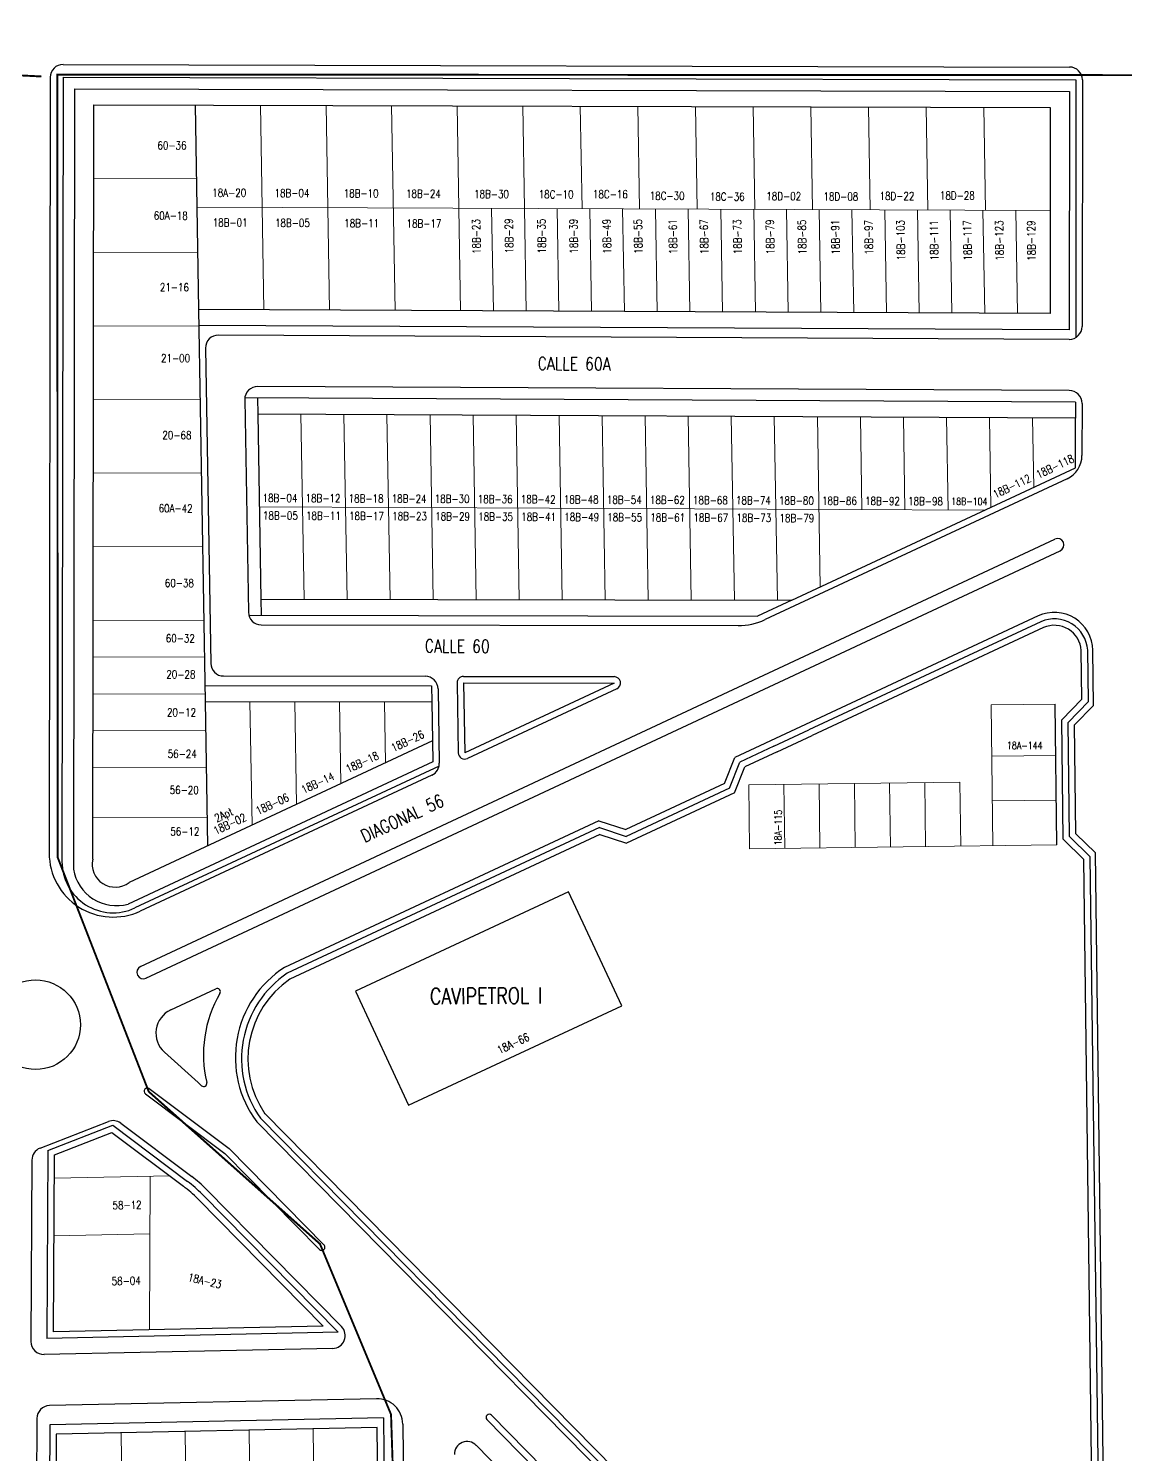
# Model space of a CAD drawing. Header units: millimetres. Extents: x 1022434 to 1024646, y 1272610 to 1274311.
# Drawn here: x 1023543.1 to 1023714.4, y 1273465.2 to 1273687.9 of the extents above; entities that cross this region are included whole.
import ezdxf
from ezdxf.enums import TextEntityAlignment as Align

# ---------------------------------------------------------------- set-up
doc = ezdxf.new("R2010")
doc.units = ezdxf.units.MM
doc.header["$MEASUREMENT"] = 0
for name, color, linetype, lineweight in [('CAB_AER_500', 3, 'Continuous', 25), ('NOMENCLATURA', 23, 'Continuous', 0), ('Planimetria_Varios', 251, 'Continuous', 0)]:
    doc.layers.add(name, color=color, linetype=linetype, lineweight=lineweight)
for name, color, linetype in [('Nombre_Barrios', 7, 'Continuous'), ('NOMEN', 251, 'Continuous'), ('PLANIMETRIA', 8, 'Continuous')]:
    doc.layers.add(name, color=color, linetype=linetype)
doc.styles.add('BARRIO', font='simplex.shx', dxfattribs={"width": 0.8, "height": 2.5})
doc.styles.add('CALLE', font='simplex.shx', dxfattribs={"width": 0.8, "height": 2})
doc.styles.add('NOMEN', font='simplex.shx', dxfattribs={"width": 0.8, "height": 1.25})

msp = doc.modelspace()

# ---------------------------------------------------------------- linework, layer by layer
at = {"layer": 'CAB_AER_500', "const_width": 0.3}
for points in [[(1023545.11, 1273680.43), (1023531.55, 1273681.13), (1023367.82, 1273681.57), (1023353.2, 1273697.71), (1023352.47, 1273834.44)], [(1023656.17, 1273331.41), (1023601.05, 1273335.73), (1023601.57, 1273414.9), (1023599.7, 1273471.43), (1023588.61, 1273498.05), (1023561.86, 1273521.85), (1023547.64, 1273558.44), (1023547.58, 1273680.73), (1023809.52, 1273680.59)]]:
    msp.add_lwpolyline(points, dxfattribs=at)
at = {"layer": 'PLANIMETRIA', "linetype": 'Continuous'}
for p, q in [((1023548.48, 1273682.31), (1023705.67, 1273681.91)), ((1023546.48, 1273680.31), (1023546.31, 1273559.81)), ((1023548.48, 1273680.31), (1023548.31, 1273557.8)), ((1023548.48, 1273680.31), (1023706.67, 1273679.9)), ((1023550.28, 1273678.5), (1023550.1, 1273556.6)), ((1023550.28, 1273678.5), (1023705.66, 1273678.11)), ((1023706.67, 1273679.9), (1023706.63, 1273639.64)), ((1023707.67, 1273679.91), (1023707.63, 1273641.37)), ((1023553.11, 1273558.17), (1023553.27, 1273676)), ((1023553.27, 1273676), (1023702.66, 1273675.61)), ((1023569.1, 1273675.95), (1023569.63, 1273644.05)), ((1023705.66, 1273678.11), (1023705.63, 1273640.87)), ((1023702.66, 1273675.61), (1023702.63, 1273643.39)), ((1023702.63, 1273643.39), (1023569.63, 1273644.05)), ((1023569.63, 1273644.05), (1023570.66, 1273582.78)), ((1023705.63, 1273640.87), (1023569.67, 1273641.55)), ((1023705.62, 1273639.37), (1023572.74, 1273640.03)), ((1023570.73, 1273638), (1023571.55, 1273588.75)), ((1023705.63, 1273631.37), (1023578.87, 1273632)), ((1023576.86, 1273629.97), (1023577.42, 1273596.74)), ((1023706.62, 1273629.57), (1023576.87, 1273630.21)), ((1023578.86, 1273630.2), (1023578.9, 1273627.7)), ((1023706.62, 1273629.57), (1023706.62, 1273627.07)), ((1023707.62, 1273629.37), (1023707.61, 1273621.21)), ((1023706.62, 1273627.07), (1023578.9, 1273627.7)), ((1023578.9, 1273627.7), (1023579.39, 1273598.77)), ((1023706.61, 1273619.3), (1023706.62, 1273627.07)), ((1023662.3, 1273598.63), (1023706.61, 1273619.3)), ((1023705.3, 1273617.59), (1023658.14, 1273595.59)), ((1023579.39, 1273598.77), (1023662.3, 1273598.63)), ((1023579.39, 1273598.76), (1023579.43, 1273596.26)), ((1023662.3, 1273598.63), (1023656.96, 1273596.14)), ((1023577.48, 1273596.27), (1023656.96, 1273596.14)), ((1023700.77, 1273596.16), (1023653.41, 1273574.07)), ((1023579.42, 1273594.77), (1023653.89, 1273594.65)), ((1023701.19, 1273595.26), (1023664.97, 1273578.36)), ((1023701.61, 1273594.35), (1023665.49, 1273577.5)), ((1023707.6, 1273583.17), (1023707.5, 1273590.78)), ((1023708.61, 1273582.77), (1023708.5, 1273590.79)), ((1023709.41, 1273582.17), (1023709.3, 1273590.8)), ((1023570.62, 1273585.28), (1023606.04, 1273585.23)), ((1023573.55, 1273586.78), (1023605.05, 1273586.73)), ((1023606.04, 1273585.23), (1023606.08, 1273582.73)), ((1023607.04, 1273584.76), (1023607.24, 1273573.15)), ((1023610.03, 1273585.7), (1023610.21, 1273574.78)), ((1023611.03, 1273586.72), (1023634.54, 1273586.68)), ((1023611.03, 1273585.72), (1023634.54, 1273585.68)), ((1023611.03, 1273585.72), (1023611.21, 1273574.8)), ((1023634.54, 1273585.68), (1023611.21, 1273574.8)), ((1023634.96, 1273584.77), (1023611.64, 1273573.89)), ((1023570.66, 1273582.78), (1023606.08, 1273582.73)), ((1023570.66, 1273582.78), (1023571.04, 1273560.25)), ((1023606.08, 1273582.73), (1023606.18, 1273576.64)), ((1023703.69, 1273560.38), (1023703.41, 1273582.38)), ((1023704.68, 1273561.28), (1023704.44, 1273579.93)), ((1023705.67, 1273561.7), (1023705.45, 1273579.53)), ((1023706.67, 1273562.13), (1023706.45, 1273579.13)), ((1023606.18, 1273576.64), (1023558.8, 1273554.54)), ((1023606.18, 1273576.64), (1023606.24, 1273573.36)), ((1023659.5, 1273575.81), (1023654.19, 1273573.33)), ((1023660.02, 1273574.95), (1023654.97, 1273572.59)), ((1023606.24, 1273573.36), (1023558.64, 1273551.16)), ((1023607.2, 1273572.7), (1023559.69, 1273550.54)), ((1023606.09, 1273571.3), (1023560.54, 1273550.05)), ((1023651.76, 1273569.99), (1023636.36, 1273562.81)), ((1023652.54, 1273569.25), (1023636.42, 1273561.73)), ((1023653.32, 1273568.51), (1023636.49, 1273560.66)), ((1023632.18, 1273564.16), (1023583.07, 1273541.26)), ((1023632.24, 1273563.09), (1023583.5, 1273540.35)), ((1023632.31, 1273562.02), (1023583.92, 1273539.44)), ((1023546.31, 1273559.81), (1023546.31, 1273559.13)), ((1023709.83, 1273408.37), (1023707.92, 1273558.12)), ((1023710.83, 1273408.38), (1023708.91, 1273558.54)), ((1023711.63, 1273408.39), (1023709.71, 1273559.17)), ((1023558.8, 1273554.54), (1023558.8, 1273554.54)), ((1023565.29, 1273534.62), (1023572.34, 1273537.9)), ((1023569.57, 1273523.26), (1023564.3, 1273528.02)), ((1023561.95, 1273522.32), (1023574.42, 1273512.96)), ((1023570.11, 1273522.78), (1023569.57, 1273523.26)), ((1023561.35, 1273521.52), (1023573.76, 1273512.21)), ((1023544.88, 1273513.02), (1023555.55, 1273517.18)), ((1023546.12, 1273512.64), (1023556.25, 1273516.6)), ((1023556.25, 1273516.6), (1023567.93, 1273507.83)), ((1023557.48, 1273516.92), (1023568.59, 1273508.58)), ((1023547.12, 1273511.96), (1023556.09, 1273515.46)), ((1023556.09, 1273515.46), (1023567.27, 1273507.07)), ((1023543.61, 1273511.17), (1023543.46, 1273482.8)), ((1023546.12, 1273512.64), (1023545.96, 1273483.3)), ((1023546.97, 1273484.32), (1023547.12, 1273511.96)), ((1023573.76, 1273512.21), (1023588.52, 1273497.2)), ((1023574.42, 1273512.96), (1023589.23, 1273497.9)), ((1023570.85, 1273506.61), (1023591.97, 1273485.14)), ((1023569.53, 1273505.1), (1023589.1, 1273485.21)), ((1023570.19, 1273505.86), (1023591.44, 1273484.26)), ((1023589.1, 1273485.21), (1023546.97, 1273484.32)), ((1023591.44, 1273484.26), (1023545.96, 1273483.3)), ((1023590.59, 1273481.74), (1023545.5, 1273480.79)), ((1023597.45, 1273473.88), (1023546.35, 1273472.8)), ((1023615.39, 1273471.31), (1023638.94, 1273447.36)), ((1023544.4, 1273470.81), (1023544.16, 1273426.99)), ((1023546.39, 1273469.8), (1023546.17, 1273427.48)), ((1023598.52, 1273470.9), (1023546.39, 1273469.8)), ((1023598.52, 1273470.9), (1023599.02, 1273427.1)), ((1023601.53, 1273469.93), (1023602.03, 1273426.61)), ((1023614.68, 1273470.61), (1023638.25, 1273446.64)), ((1023613.01, 1273466.6), (1023635.49, 1273443.74))]:
    msp.add_line(p, q, dxfattribs=at)
at = {"layer": 'PLANIMETRIA'}
for p, q in [((1023560.59, 1273541.4), (1023703.38, 1273608.14)), ((1023561.43, 1273539.59), (1023704.22, 1273606.33)), ((1023704.44, 1273579.93), (1023707.6, 1273583.17)), ((1023705.45, 1273579.53), (1023708.61, 1273582.77)), ((1023706.45, 1273579.13), (1023709.41, 1273582.17)), ((1023659.5, 1273575.81), (1023664.97, 1273578.36)), ((1023660.02, 1273574.95), (1023665.49, 1273577.5)), ((1023651.76, 1273569.99), (1023653.41, 1273574.07)), ((1023652.54, 1273569.25), (1023654.19, 1273573.33)), ((1023653.32, 1273568.51), (1023654.97, 1273572.59)), ((1023632.18, 1273564.16), (1023636.36, 1273562.81)), ((1023632.24, 1273563.09), (1023636.42, 1273561.73)), ((1023632.31, 1273562.02), (1023636.49, 1273560.66)), ((1023707.92, 1273558.12), (1023704.68, 1273561.28)), ((1023708.91, 1273558.54), (1023705.67, 1273561.7)), ((1023709.71, 1273559.17), (1023706.67, 1273562.13))]:
    msp.add_line(p, q, dxfattribs=at)
at = {"layer": 'PLANIMETRIA', "linetype": 'Continuous'}
for points in [[(1023594.15, 1273537.55), (1023602.45, 1273519.76), (1023635.73, 1273535.28), (1023627.43, 1273553.08)], [(1023598, 1273428.6), (1023597.54, 1273469.38), (1023547.38, 1273468.32), (1023547.17, 1273428.97)]]:
    msp.add_lwpolyline(points, close=True, dxfattribs=at)
for points in [[(1023580, 1273518.41), (1023644.33, 1273453.01), (1023662.8, 1273436.52), (1023706.38, 1273406.53)], [(1023578.72, 1273517.15), (1023643.09, 1273451.71), (1023661.69, 1273435.1), (1023705.36, 1273405.04)], [(1023579.29, 1273517.71), (1023643.64, 1273452.29), (1023662.18, 1273435.73), (1023705.81, 1273405.7)]]:
    msp.add_lwpolyline(points, dxfattribs=at)
at = {"layer": 'PLANIMETRIA'}
msp.add_circle((1023544.19, 1273532.3), 7, dxfattribs=at)
at = {"layer": 'PLANIMETRIA', "linetype": 'Continuous'}
for centre, radius, start, end in [((1023548.48, 1273680.31), 2, 89.8541, 179.9185), ((1023705.67, 1273679.91), 2, 359.9477, 89.8541), ((1023705.63, 1273641.37), 2, 269.7167, 359.9477), ((1023572.73, 1273638.03), 2, 89.7167, 180.9625), ((1023578.86, 1273630), 2, 89.7167, 180.9625), ((1023705.62, 1273629.37), 2, 359.9477, 89.7167), ((1023703.61, 1273621.21), 4, 295.0094, 359.9477), ((1023579.42, 1273596.77), 2, 180.9625, 269.9064), ((1023703.3, 1273590.72), 6, 0.7297, 115.0094), ((1023653.91, 1273604.65), 10, 269.9064, 295.0094), ((1023703.29, 1273590.47), 5.23, 3.5171, 113.6732), ((1023703.29, 1273590.47), 4.23, 4.1972, 113.3472), ((1023573.55, 1273588.78), 2, 180.9625, 269.9064), ((1023605.04, 1273584.73), 2, 0.9625, 89.9064), ((1023611.03, 1273585.72), 1, 89.9064, 180.9625), ((1023634.54, 1273585.68), 1, 295.0094, 89.9064), ((1023611.21, 1273574.8), 1, 180.9625, 295.0094), ((1023605.24, 1273573.12), 2, 295.0094, 0.9625), ((1023556.31, 1273559.12), 10, 179.9185, 295.0094), ((1023556.61, 1273557.39), 3.59, 167.532, 307.3959), ((1023556.31, 1273557.79), 8, 179.9185, 295.0094), ((1023556.81, 1273557.7), 6.8, 189.3093, 285.6185), ((1023592.15, 1273527.17), 16.76, 122.7843, 216.753), ((1023592.47, 1273526.97), 16.11, 123.8499, 215.1132), ((1023572.55, 1273537.45), 0.5, 329.8733, 115.0094), ((1023592.51, 1273526.96), 15.16, 124.5528, 214.3664), ((1023589.41, 1273527.66), 19, 149.8733, 193.3827), ((1023566.98, 1273530.99), 4, 115.0094, 227.9182), ((1023561.65, 1273521.92), 0.5, 53.113, 233.113), ((1023570.44, 1273523.15), 0.5, 227.9182, 13.3827), ((1023556.28, 1273515.32), 2, 53.113, 111.3209), ((1023545.61, 1273511.16), 2, 111.3209, 179.6958), ((1023555.27, 1273491.08), 20, 44.5278, 53.113), ((1023555.93, 1273491.83), 20, 44.5278, 53.113), ((1023556.59, 1273492.59), 20, 44.5278, 53.113), ((1023588.88, 1273497.55), 0.5, 224.5278, 44.5278), ((1023590.54, 1273483.74), 2, 271.2066, 44.5278), ((1023545.46, 1273482.79), 2, 179.6958, 271.2066), ((1023597.53, 1273469.88), 4, 0.6522, 91.2066), ((1023546.4, 1273470.8), 2, 91.2066, 179.6958), ((1023615.04, 1273470.96), 0.5, 44.5278, 224.5278), ((1023611.59, 1273465.19), 2, 44.5278, 180.6522)]:
    msp.add_arc(centre, radius, start, end, dxfattribs=at)
at = {"layer": 'PLANIMETRIA'}
for centre, start, end in [((1023703.8, 1273607.24), 295.0531, 115.0531), ((1023561.01, 1273540.49), 115.0531, 295.0531)]:
    msp.add_arc(centre, 1, start, end, dxfattribs=at)
at = {"layer": 'Planimetria_Varios', "linetype": 'Continuous'}
for p, q in [((1023579.33, 1273675.93), (1023579.86, 1273644)), ((1023589.56, 1273675.9), (1023590.1, 1273643.94)), ((1023599.79, 1273675.88), (1023600.33, 1273643.89)), ((1023610.02, 1273675.85), (1023610.56, 1273643.84)), ((1023620.26, 1273675.82), (1023620.79, 1273643.79)), ((1023629.26, 1273675.8), (1023629.53, 1273659.77)), ((1023638.26, 1273675.78), (1023638.53, 1273659.74)), ((1023647.26, 1273675.76), (1023647.53, 1273659.71)), ((1023656.26, 1273675.73), (1023656.53, 1273659.67)), ((1023665.26, 1273675.71), (1023665.53, 1273659.64)), ((1023674.27, 1273675.69), (1023674.54, 1273659.61)), ((1023683.27, 1273675.66), (1023683.54, 1273659.57)), ((1023692.27, 1273675.64), (1023692.54, 1273659.54)), ((1023553.26, 1273664.5), (1023569.29, 1273664.45)), ((1023702.65, 1273659.5), (1023569.36, 1273660)), ((1023615.41, 1273659.83), (1023615.68, 1273643.82)), ((1023625.64, 1273659.79), (1023625.91, 1273643.77)), ((1023630.76, 1273659.77), (1023631.03, 1273643.74)), ((1023635.87, 1273659.75), (1023636.14, 1273643.72)), ((1023640.99, 1273659.73), (1023641.26, 1273643.69)), ((1023646.11, 1273659.71), (1023646.37, 1273643.67)), ((1023651.22, 1273659.69), (1023651.49, 1273643.64)), ((1023656.34, 1273659.67), (1023656.61, 1273643.62)), ((1023661.45, 1273659.65), (1023661.72, 1273643.59)), ((1023666.57, 1273659.64), (1023666.84, 1273643.57)), ((1023671.69, 1273659.62), (1023671.96, 1273643.54)), ((1023676.8, 1273659.6), (1023677.07, 1273643.51)), ((1023681.92, 1273659.58), (1023682.19, 1273643.49)), ((1023687.03, 1273659.56), (1023687.3, 1273643.46)), ((1023692.15, 1273659.54), (1023692.42, 1273643.44)), ((1023697.27, 1273659.52), (1023697.54, 1273643.41)), ((1023553.24, 1273653), (1023569.48, 1273652.95)), ((1023553.22, 1273641.5), (1023569.68, 1273641.45)), ((1023553.21, 1273630), (1023569.87, 1273629.95)), ((1023585.62, 1273627.67), (1023586.11, 1273598.76)), ((1023592.34, 1273627.63), (1023592.83, 1273598.75)), ((1023599.06, 1273627.6), (1023599.55, 1273598.74)), ((1023605.79, 1273627.57), (1023606.27, 1273598.73)), ((1023612.51, 1273627.53), (1023612.99, 1273598.71)), ((1023619.23, 1273627.5), (1023619.71, 1273598.7)), ((1023625.95, 1273627.47), (1023626.43, 1273598.69)), ((1023632.67, 1273627.43), (1023633.15, 1273598.68)), ((1023639.39, 1273627.4), (1023639.88, 1273598.67)), ((1023646.11, 1273627.37), (1023646.6, 1273598.66)), ((1023652.84, 1273627.33), (1023653.32, 1273598.65)), ((1023659.56, 1273627.3), (1023660.04, 1273598.64)), ((1023666.28, 1273627.27), (1023666.73, 1273600.7)), ((1023673, 1273627.23), (1023673.24, 1273612.77)), ((1023679.72, 1273627.2), (1023679.97, 1273612.74)), ((1023686.44, 1273627.17), (1023686.69, 1273612.7)), ((1023693.17, 1273627.13), (1023693.4, 1273613.14)), ((1023699.89, 1273627.1), (1023700.07, 1273616.25)), ((1023553.19, 1273618.5), (1023570.06, 1273618.45)), ((1023692.4, 1273612.67), (1023579.14, 1273613.23)), ((1023553.18, 1273607), (1023570.26, 1273606.95)), ((1023553.16, 1273595.5), (1023570.45, 1273595.45)), ((1023553.15, 1273589.75), (1023570.55, 1273589.7)), ((1023553.14, 1273584), (1023570.64, 1273583.95)), ((1023577.66, 1273582.77), (1023577.99, 1273563.49)), ((1023584.66, 1273582.76), (1023584.93, 1273566.73)), ((1023591.67, 1273582.75), (1023591.88, 1273569.97)), ((1023598.67, 1273582.74), (1023598.83, 1273573.21)), ((1023693.69, 1273560.26), (1023693.41, 1273582.25)), ((1023553.13, 1273578.25), (1023570.74, 1273578.2)), ((1023553.13, 1273572.5), (1023570.84, 1273572.45)), ((1023655.69, 1273559.77), (1023655.57, 1273569.77)), ((1023661.19, 1273559.84), (1023661.07, 1273569.84)), ((1023666.69, 1273559.91), (1023666.57, 1273569.91)), ((1023672.19, 1273559.98), (1023672.07, 1273569.98)), ((1023677.69, 1273560.05), (1023677.56, 1273570.05)), ((1023683.19, 1273560.12), (1023683.06, 1273570.12)), ((1023688.69, 1273560.19), (1023688.56, 1273570.19)), ((1023553.12, 1273564.74), (1023570.97, 1273564.69)), ((1023565.23, 1273508.71), (1023547.1, 1273508.33)), ((1023562.1, 1273508.64), (1023561.97, 1273484.63)), ((1023562.05, 1273499.64), (1023547.05, 1273499.32)), ((1023567.55, 1273468.75), (1023568, 1273428.82)), ((1023577.54, 1273468.96), (1023578, 1273428.75)), ((1023587.54, 1273469.17), (1023587.77, 1273449.17)), ((1023557.55, 1273468.54), (1023558, 1273428.89))]:
    msp.add_line(p, q, dxfattribs=at)
at = {"layer": 'Planimetria_Varios'}
for p, q in [((1023703.41, 1273582.38), (1023693.41, 1273582.25)), ((1023703.51, 1273574.38), (1023693.51, 1273574.26)), ((1023688.56, 1273570.19), (1023655.57, 1273569.77)), ((1023703.6, 1273567.38), (1023693.6, 1273567.26)), ((1023703.69, 1273560.38), (1023655.69, 1273559.77))]:
    msp.add_line(p, q, dxfattribs=at)

# ---------------------------------------------------------------- texts
at = {"layer": 'Nombre_Barrios', "linetype": 'Continuous', "style": 'BARRIO', "width": 0.8}
msp.add_text('CAVIPETROL I', height=2.5, rotation=0.4003, dxfattribs=at).set_placement((1023605.78, 1273535.5))
at = {"layer": 'NOMEN', "linetype": 'Continuous', "style": 'NOMEN', "width": 0.8}
for s, rotation, p in [('60-36', 359.8541, (1023567.76, 1273669.03)), ('60A-18', 359.8541, (1023567.95, 1273658.06)), ('18B-35', 90.9625, (1023623.8, 1273658.23)), ('18B-23', 90.9625, (1023613.6, 1273658.16)), ('18B-29', 90.9625, (1023618.7, 1273658.25)), ('18B-39', 90.9625, (1023628.79, 1273658.21)), ('18B-49', 90.9625, (1023633.99, 1273658.19)), ('18B-55', 90.9625, (1023638.88, 1273658.17)), ('18B-61', 90.9625, (1023644.3, 1273658.15)), ('18B-67', 90.9625, (1023649.18, 1273658.13)), ('18B-73', 90.9625, (1023654.39, 1273658.11)), ('18B-79', 90.9625, (1023659.49, 1273658.1)), ('18B-85', 90.9625, (1023664.48, 1273658.08)), ('18B-91', 90.9625, (1023669.69, 1273658.06)), ('18B-97', 90.9625, (1023674.89, 1273658.04)), ('18B-103', 90.9625, (1023679.88, 1273658.02)), ('18B-111', 90.9625, (1023685.09, 1273658)), ('18B-117', 90.9625, (1023690.3, 1273657.98)), ('18B-123', 90.9625, (1023695.29, 1273657.96)), ('18B-129', 90.9625, (1023700.28, 1273657.94)), ('21-16', 359.8541, (1023568.14, 1273646.87)), ('21-00', 359.8541, (1023568.32, 1273635.8)), ('20-68', 359.8541, (1023568.53, 1273623.77)), ('60A-42', 359.8541, (1023568.72, 1273612.34)), ('60-38', 359.8541, (1023568.91, 1273600.67)), ('60-32', 359.8541, (1023569.06, 1273592.03)), ('20-28', 359.8541, (1023569.15, 1273586.39)), ('20-12', 359.8541, (1023569.25, 1273580.46)), ('56-24', 359.8541, (1023569.36, 1273573.99)), ('56-20', 359.8541, (1023569.67, 1273568.34)), ('56-12', 359.8541, (1023569.77, 1273561.86))]:
    msp.add_text(s, height=1.25, rotation=rotation, dxfattribs=at).set_placement(p, align=Align.RIGHT)
for s, height, rotation, p in [('18A-20', 1.25, 359.8541, (1023571.77, 1273661.65)), ('18B-04', 1.25, 359.8541, (1023581.5, 1273661.6)), ('18B-10', 1.25, 359.8541, (1023592.31, 1273661.55)), ('18B-24', 1.25, 359.8541, (1023602.04, 1273661.5)), ('18B-30', 1.25, 359.8541, (1023612.67, 1273661.44)), ('18C-10', 1.25, 359.8541, (1023622.76, 1273661.4)), ('18C-16', 1.25, 359.8541, (1023631.23, 1273661.43)), ('18C-30', 1.25, 359.8541, (1023640.1, 1273661.17)), ('18C-36', 1.25, 359.8541, (1023649.49, 1273661.04)), ('18D-02', 1.25, 359.8541, (1023658.31, 1273661.11)), ('18D-08', 1.25, 359.8541, (1023667.23, 1273661.06)), ('18D-22', 1.25, 359.8541, (1023675.99, 1273661.14)), ('18D-28', 1.25, 359.8541, (1023685.42, 1273661.22)), ('18B-01', 1.25, 359.8541, (1023571.85, 1273656.99)), ('18B-05', 1.25, 359.8541, (1023581.58, 1273656.94)), ('18B-11', 1.25, 359.8541, (1023592.39, 1273656.89)), ('18B-17', 1.25, 359.8541, (1023602.12, 1273656.84)), ('18B-118', 1.25, 25.445, (1023700.83, 1273617.59)), ('18B-112', 1.25, 25.445, (1023694.08, 1273614.5)), ('18B-04', 1.25, 359.7167, (1023579.63, 1273613.97)), ('18B-12', 1.25, 359.7167, (1023586.35, 1273613.94)), ('18B-18', 1.25, 359.7167, (1023593.08, 1273613.9)), ('18B-24', 1.25, 359.7167, (1023599.8, 1273613.87)), ('18B-30', 1.25, 359.7167, (1023606.52, 1273613.84)), ('18B-36', 1.25, 359.7167, (1023613.24, 1273613.8)), ('18B-42', 1.25, 359.7167, (1023619.96, 1273613.77)), ('18B-48', 1.25, 359.7167, (1023626.68, 1273613.74)), ('18B-54', 1.25, 359.7167, (1023633.4, 1273613.7)), ('18B-62', 1.25, 359.7167, (1023640.13, 1273613.67)), ('18B-68', 1.25, 359.7167, (1023646.85, 1273613.64)), ('18B-74', 1.25, 359.7167, (1023653.57, 1273613.6)), ('18B-80', 1.25, 359.7167, (1023660.29, 1273613.57)), ('18B-86', 1.25, 359.7167, (1023667.01, 1273613.54)), ('18B-92', 1.25, 359.7167, (1023673.73, 1273613.5)), ('18B-98', 1.25, 359.7167, (1023680.45, 1273613.47)), ('18B-104', 1.125, 359.7167, (1023687.18, 1273613.5)), ('18B-05', 1.25, 359.7167, (1023579.7, 1273611.23)), ('18B-11', 1.25, 359.7167, (1023586.42, 1273611.2)), ('18B-17', 1.25, 359.7167, (1023593.14, 1273611.16)), ('18B-23', 1.25, 359.7167, (1023599.87, 1273611.13)), ('18B-29', 1.25, 359.7167, (1023606.59, 1273611.1)), ('18B-35', 1.25, 359.7167, (1023613.31, 1273611.06)), ('18B-41', 1.25, 359.7167, (1023620.03, 1273611.03)), ('18B-49', 1.25, 359.7167, (1023626.75, 1273611)), ('18B-55', 1.25, 359.7167, (1023633.47, 1273610.96)), ('18B-61', 1.25, 359.7167, (1023640.19, 1273610.93)), ('18B-67', 1.25, 359.7167, (1023646.92, 1273610.9)), ('18B-73', 1.25, 359.7167, (1023653.64, 1273610.87)), ('18B-79', 1.25, 359.7167, (1023660.36, 1273610.83)), ('18B-26', 1.25, 25.0094, (1023600.09, 1273574.91)), ('18A-144', 1.125, 359.7167, (1023695.89, 1273575.37)), ('18B-18', 1.25, 25.0094, (1023593, 1273571.6)), ('18B-14', 1.25, 25.0094, (1023586.05, 1273568.36)), ('18B-06', 1.25, 25.0094, (1023578.96, 1273565.06)), ('18B-02', 1.25, 25.0094, (1023572.31, 1273561.95)), ('2Apt', 1.25, 25.0094, (1023572.49, 1273563.9)), ('18A-115', 1.125, 89.7167, (1023660.7, 1273560.32)), ('18A-66', 1.25, 25.0094, (1023616.63, 1273527.69)), ('58-12', 1.25, 1.2066, (1023556.21, 1273503.46)), ('18A-23', 1.25, 346.7692, (1023567.89, 1273492.3)), ('58-04', 1.25, 1.2066, (1023556.08, 1273491.62))]:
    msp.add_text(s, height=height, rotation=rotation, dxfattribs=at).set_placement(p)
at = {"layer": 'NOMENCLATURA', "linetype": 'Continuous', "style": 'CALLE', "width": 0.8}
for s, p in [('CALLE 60A', (1023622.6, 1273634.6)), ('CALLE 60', (1023604.96, 1273590.48))]:
    msp.add_text(s, height=2, rotation=359.6158, dxfattribs=at).set_placement(p)
at = {"layer": 'NOMENCLATURA', "style": 'CALLE', "width": 0.8}
msp.add_text('DIAGONAL 56', height=2, rotation=25.0094, dxfattribs=at).set_placement((1023595.57, 1273560.71))

doc.saveas('drawing.dxf')
